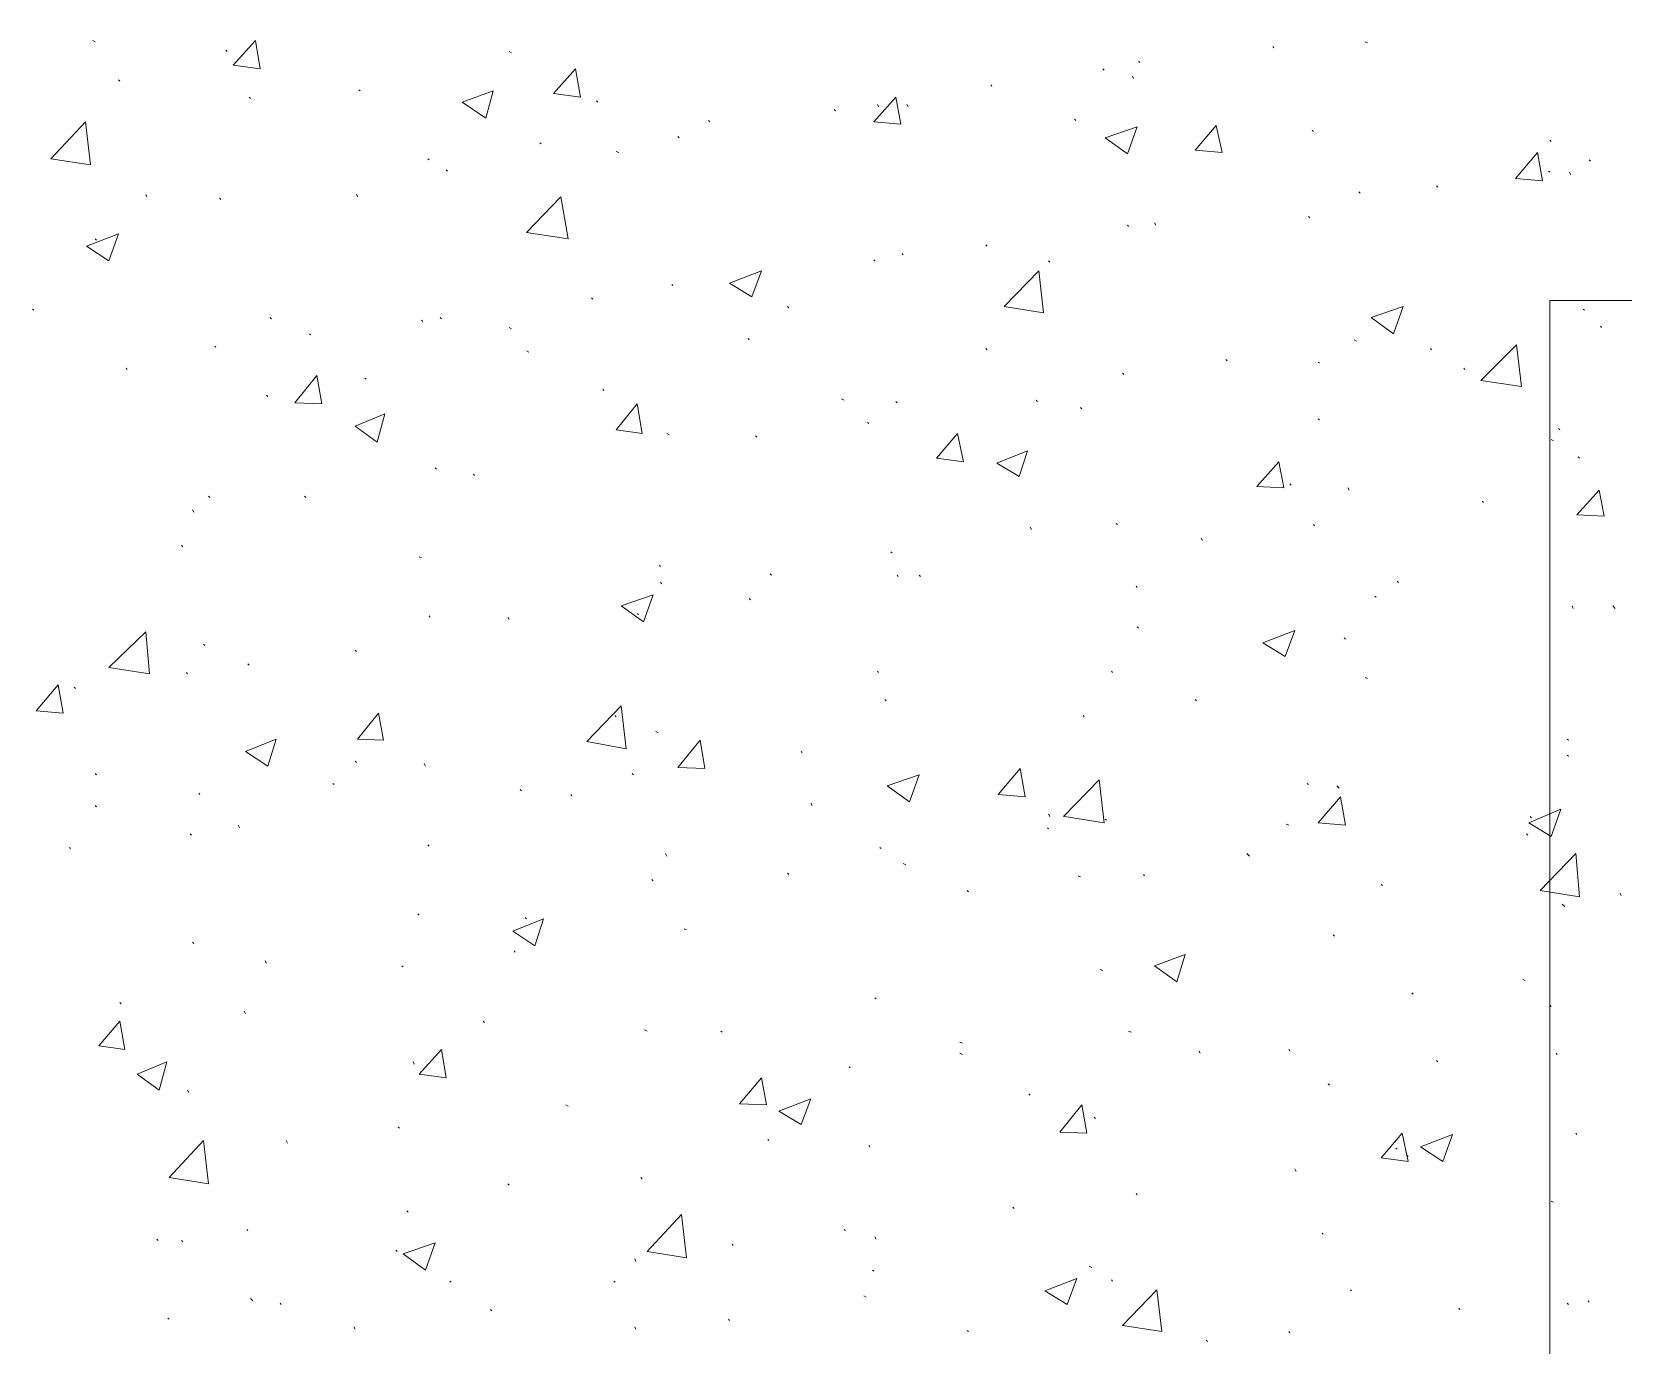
# Model space of a CAD drawing. Header units: millimetres. Extents: x 2928 to 3112, y 1220 to 1280.
# Drawn here: x 2970.219 to 2972.373, y 1255.2 to 1256.977 of the extents above; entities that cross this region are included whole.
import ezdxf

# ---------------------------------------------------------------- set-up
doc = ezdxf.new("R2010")
doc.units = ezdxf.units.MM

msp = doc.modelspace()

# ---------------------------------------------------------------- linework, layer by layer
at = {"color": 253, "linetype": 'Continuous', "lineweight": 5, "true_color": 0x9a9a9a}
msp.add_lwpolyline([(2961.3116, 1241.9003), (2980.43854, 1241.9003), (2980.43854, 1247.74538), (2972.27343, 1247.74538), (2972.27343, 1256.61384), (2980.43854, 1256.61384), (2980.43854, 1261.45224), (2961.3116, 1261.45224), (2961.3116, 1249.1904)], dxfattribs=at)
at = {"color": 92, "linetype": 'Continuous', "lineweight": 13, "true_color": 0x00b800}
for points in [[(2970.30506, 1256.96385), (2970.30173, 1256.96551), (2970.30173, 1256.96551)], [(2970.49173, 1256.93218), (2970.52173, 1256.96551), (2970.52173, 1256.96551)], [(2970.5284, 1256.92718), (2970.52173, 1256.96551), (2970.52173, 1256.96551)], [(2972.02676, 1256.96218), (2972.02342, 1256.96385), (2972.02342, 1256.96385)], [(2970.4834, 1256.95051), (2970.48173, 1256.95218), (2970.48173, 1256.95218)], [(2970.86841, 1256.94885), (2970.86507, 1256.95051), (2970.86507, 1256.95051)], [(2971.90009, 1256.95551), (2971.89842, 1256.95718), (2971.89842, 1256.95718)], [(2970.49173, 1256.93218), (2970.5284, 1256.92718), (2970.5284, 1256.92718)], [(2970.92507, 1256.89384), (2970.95507, 1256.92718), (2970.95507, 1256.92718)], [(2970.96174, 1256.88884), (2970.95507, 1256.92718), (2970.95507, 1256.92718)], [(2971.67008, 1256.92551), (2971.66842, 1256.92718), (2971.66842, 1256.92718)], [(2971.71842, 1256.93551), (2971.71675, 1256.93718), (2971.71675, 1256.93718)], [(2970.3384, 1256.91051), (2970.33673, 1256.91218), (2970.33673, 1256.91218)], [(2970.6634, 1256.89718), (2970.66174, 1256.89884), (2970.66174, 1256.89884)], [(2970.80174, 1256.88218), (2970.84341, 1256.89718), (2970.84341, 1256.89718)], [(2970.83341, 1256.86051), (2970.84341, 1256.89718), (2970.84341, 1256.89718)], [(2971.51842, 1256.90384), (2971.51675, 1256.90551), (2971.51675, 1256.90551)], [(2971.71008, 1256.91384), (2971.70842, 1256.91718), (2971.70842, 1256.91718)], [(2970.51507, 1256.88718), (2970.5134, 1256.88884), (2970.5134, 1256.88884)], [(2970.80174, 1256.88218), (2970.83341, 1256.86051), (2970.83341, 1256.86051)], [(2970.92507, 1256.89384), (2970.96174, 1256.88884), (2970.96174, 1256.88884)], [(2970.98507, 1256.88218), (2970.98341, 1256.88384), (2970.98341, 1256.88384)], [(2971.35841, 1256.85551), (2971.38841, 1256.88884), (2971.38841, 1256.88884)], [(2971.36508, 1256.87551), (2971.36341, 1256.87884), (2971.36341, 1256.87884)], [(2971.39508, 1256.85218), (2971.38841, 1256.88884), (2971.38841, 1256.88884)], [(2971.40508, 1256.87551), (2971.40341, 1256.87884), (2971.40341, 1256.87884)], [(2970.24506, 1256.80551), (2970.29173, 1256.85551), (2970.29173, 1256.85551)], [(2970.2984, 1256.79718), (2970.29173, 1256.85551), (2970.29173, 1256.85551)], [(2971.13674, 1256.85551), (2971.13508, 1256.85718), (2971.13508, 1256.85718)], [(2971.30675, 1256.87051), (2971.30508, 1256.87218), (2971.30508, 1256.87218)], [(2971.35841, 1256.85551), (2971.39508, 1256.85218), (2971.39508, 1256.85218)], [(2971.63175, 1256.85718), (2971.63008, 1256.85884), (2971.63008, 1256.85884)], [(2971.09508, 1256.83384), (2971.09341, 1256.83551), (2971.09341, 1256.83551)], [(2971.67175, 1256.83384), (2971.71508, 1256.84884), (2971.71508, 1256.84884)], [(2971.67175, 1256.83384), (2971.70175, 1256.81218), (2971.70175, 1256.81218)], [(2971.70175, 1256.81218), (2971.71508, 1256.84884), (2971.71508, 1256.84884)], [(2971.79342, 1256.81718), (2971.82175, 1256.85051), (2971.82175, 1256.85051)], [(2971.83009, 1256.81384), (2971.82175, 1256.85051), (2971.82175, 1256.85051)], [(2971.95342, 1256.84218), (2971.95175, 1256.84384), (2971.95175, 1256.84384)], [(2970.90841, 1256.82551), (2970.90674, 1256.82718), (2970.90674, 1256.82718)], [(2971.01341, 1256.81384), (2971.01007, 1256.81551), (2971.01007, 1256.81551)], [(2971.79342, 1256.81718), (2971.83009, 1256.81384), (2971.83009, 1256.81384)], [(2972.22676, 1256.77884), (2972.25676, 1256.81384), (2972.25676, 1256.81384)], [(2972.26343, 1256.77551), (2972.25676, 1256.81384), (2972.25676, 1256.81384)], [(2972.27509, 1256.82884), (2972.27343, 1256.83051), (2972.27343, 1256.83051)], [(2970.24506, 1256.80551), (2970.2984, 1256.79718), (2970.2984, 1256.79718)], [(2970.75674, 1256.80384), (2970.75507, 1256.80551), (2970.75507, 1256.80551)], [(2970.78174, 1256.78884), (2970.78007, 1256.79051), (2970.78007, 1256.79051)], [(2972.32843, 1256.80218), (2972.32676, 1256.80384), (2972.32676, 1256.80384)], [(2972.12176, 1256.76718), (2972.12009, 1256.76884), (2972.12009, 1256.76884)], [(2972.22676, 1256.77884), (2972.26343, 1256.77551), (2972.26343, 1256.77551)], [(2972.27343, 1256.78718), (2972.27176, 1256.78884), (2972.27176, 1256.78884)], [(2972.30176, 1256.78384), (2972.30009, 1256.78718), (2972.30009, 1256.78718)], [(2970.37507, 1256.75384), (2970.3734, 1256.75718), (2970.3734, 1256.75718)], [(2970.47507, 1256.75051), (2970.4734, 1256.75218), (2970.4734, 1256.75218)], [(2970.66007, 1256.75384), (2970.6584, 1256.75718), (2970.6584, 1256.75718)], [(2970.88841, 1256.70551), (2970.93507, 1256.75384), (2970.93507, 1256.75384)], [(2970.94507, 1256.69718), (2970.93507, 1256.75384), (2970.93507, 1256.75384)], [(2972.01676, 1256.75884), (2972.01509, 1256.76051), (2972.01509, 1256.76051)], [(2971.94842, 1256.72551), (2971.94675, 1256.72718), (2971.94675, 1256.72718)], [(2970.2934, 1256.68717), (2970.33673, 1256.70384), (2970.33673, 1256.70384)], [(2970.3234, 1256.66717), (2970.33673, 1256.70384), (2970.33673, 1256.70384)], [(2970.88841, 1256.70551), (2970.94507, 1256.69718), (2970.94507, 1256.69718)], [(2971.70342, 1256.71384), (2971.70175, 1256.71551), (2971.70175, 1256.71551)], [(2971.74009, 1256.71551), (2971.73842, 1256.71884), (2971.73842, 1256.71884)], [(2970.2934, 1256.68717), (2970.3234, 1256.66717), (2970.3234, 1256.66717)], [(2970.30673, 1256.69551), (2970.30506, 1256.69718), (2970.30506, 1256.69718)], [(2971.51175, 1256.68717), (2971.51008, 1256.68884), (2971.51008, 1256.68884)], [(2971.36008, 1256.66717), (2971.35841, 1256.66884), (2971.35841, 1256.66884)], [(2971.39841, 1256.67551), (2971.39675, 1256.67717), (2971.39675, 1256.67717)], [(2971.59675, 1256.66551), (2971.59508, 1256.66717), (2971.59508, 1256.66717)], [(2971.16341, 1256.63717), (2971.20674, 1256.65384), (2971.20674, 1256.65384)], [(2971.19341, 1256.61884), (2971.20674, 1256.65384), (2971.20674, 1256.65384)], [(2971.53508, 1256.60551), (2971.58175, 1256.65384), (2971.58175, 1256.65384)], [(2971.58842, 1256.59717), (2971.58175, 1256.65384), (2971.58175, 1256.65384)], [(2970.97841, 1256.61551), (2970.97674, 1256.61717), (2970.97674, 1256.61717)], [(2971.08674, 1256.63384), (2971.08508, 1256.63551), (2971.08508, 1256.63551)], [(2971.16341, 1256.63717), (2971.19341, 1256.61884), (2971.19341, 1256.61884)], [(2970.22173, 1256.60051), (2970.22006, 1256.60217), (2970.22006, 1256.60217)], [(2971.24341, 1256.60384), (2971.24174, 1256.60551), (2971.24174, 1256.60551)], [(2971.53508, 1256.60551), (2971.58842, 1256.59717), (2971.58842, 1256.59717)], [(2972.03176, 1256.59051), (2972.07509, 1256.60551), (2972.07509, 1256.60551)], [(2972.06176, 1256.56884), (2972.07509, 1256.60551), (2972.07509, 1256.60551)], [(2972.32009, 1256.60051), (2972.31843, 1256.60217), (2972.31843, 1256.60217)], [(2970.5434, 1256.58884), (2970.54173, 1256.59051), (2970.54173, 1256.59051)], [(2970.7484, 1256.58551), (2970.74674, 1256.58717), (2970.74674, 1256.58717)], [(2970.7734, 1256.58884), (2970.77174, 1256.59051), (2970.77174, 1256.59051)], [(2970.86841, 1256.57551), (2970.86507, 1256.57717), (2970.86507, 1256.57717)], [(2972.03176, 1256.59051), (2972.06176, 1256.56884), (2972.06176, 1256.56884)], [(2972.34343, 1256.57717), (2972.34176, 1256.57884), (2972.34176, 1256.57884)], [(2970.59674, 1256.56717), (2970.59507, 1256.56884), (2970.59507, 1256.56884)], [(2971.19008, 1256.56051), (2971.18841, 1256.56217), (2971.18841, 1256.56217)], [(2972.01176, 1256.55884), (2972.00842, 1256.56051), (2972.00842, 1256.56051)], [(2972.18009, 1256.50551), (2972.22843, 1256.55384), (2972.22843, 1256.55384)], [(2972.23509, 1256.49717), (2972.22843, 1256.55384), (2972.22843, 1256.55384)], [(2970.4684, 1256.55051), (2970.46673, 1256.55217), (2970.46673, 1256.55217)], [(2970.89174, 1256.54384), (2970.88841, 1256.54551), (2970.88841, 1256.54551)], [(2971.51175, 1256.54717), (2971.51008, 1256.54884), (2971.51008, 1256.54884)], [(2971.83675, 1256.53217), (2971.83509, 1256.53384), (2971.83509, 1256.53384)], [(2972.11342, 1256.54717), (2972.11176, 1256.54884), (2972.11176, 1256.54884)], [(2970.3484, 1256.52051), (2970.34673, 1256.52217), (2970.34673, 1256.52217)], [(2970.57507, 1256.47551), (2970.60507, 1256.51217), (2970.60507, 1256.51217)], [(2970.61174, 1256.47384), (2970.60507, 1256.51217), (2970.60507, 1256.51217)], [(2971.69675, 1256.51384), (2971.69508, 1256.51551), (2971.69508, 1256.51551)], [(2971.96176, 1256.52884), (2971.96009, 1256.53051), (2971.96009, 1256.53051)], [(2972.15842, 1256.52051), (2972.15676, 1256.52217), (2972.15676, 1256.52217)], [(2970.67174, 1256.50717), (2970.67007, 1256.50884), (2970.67007, 1256.50884)], [(2970.99341, 1256.49217), (2970.99174, 1256.49384), (2970.99174, 1256.49384)], [(2972.18009, 1256.50551), (2972.23509, 1256.49717), (2972.23509, 1256.49717)], [(2970.5384, 1256.48384), (2970.53673, 1256.48551), (2970.53673, 1256.48551)], [(2970.57507, 1256.47551), (2970.61174, 1256.47384), (2970.61174, 1256.47384)], [(2971.01007, 1256.43884), (2971.03841, 1256.47384), (2971.03841, 1256.47384)], [(2971.04508, 1256.43384), (2971.03841, 1256.47384), (2971.03841, 1256.47384)], [(2971.31841, 1256.47884), (2971.31508, 1256.48051), (2971.31508, 1256.48051)], [(2971.39008, 1256.47551), (2971.38841, 1256.47717), (2971.38841, 1256.47717)], [(2971.58008, 1256.47717), (2971.57842, 1256.47884), (2971.57842, 1256.47884)], [(2971.64008, 1256.46717), (2971.63842, 1256.46884), (2971.63842, 1256.46884)], [(2970.65674, 1256.44384), (2970.69674, 1256.4605), (2970.69674, 1256.4605)], [(2970.68674, 1256.42217), (2970.69674, 1256.4605), (2970.69674, 1256.4605)], [(2971.35175, 1256.44717), (2971.35008, 1256.44884), (2971.35008, 1256.44884)], [(2971.96176, 1256.45217), (2971.96009, 1256.45384), (2971.96009, 1256.45384)], [(2970.65674, 1256.44384), (2970.68674, 1256.42217), (2970.68674, 1256.42217)], [(2971.01007, 1256.43884), (2971.04508, 1256.43384), (2971.04508, 1256.43384)], [(2971.08174, 1256.43217), (2971.07841, 1256.43384), (2971.07841, 1256.43384)], [(2971.20008, 1256.42884), (2971.19841, 1256.4305), (2971.19841, 1256.4305)], [(2971.44341, 1256.4005), (2971.47175, 1256.43384), (2971.47175, 1256.43384)], [(2971.48008, 1256.3955), (2971.47175, 1256.43384), (2971.47175, 1256.43384)], [(2972.27843, 1256.42384), (2972.27509, 1256.4255), (2972.27509, 1256.4255)], [(2972.28676, 1256.43884), (2972.28509, 1256.4405), (2972.28509, 1256.4405)], [(2971.52508, 1256.39384), (2971.56675, 1256.4105), (2971.56675, 1256.4105)], [(2971.55508, 1256.3755), (2971.56675, 1256.4105), (2971.56675, 1256.4105)], [(2972.31343, 1256.4005), (2972.31176, 1256.40217), (2972.31176, 1256.40217)], [(2970.76674, 1256.3855), (2970.76507, 1256.38717), (2970.76507, 1256.38717)], [(2971.44341, 1256.4005), (2971.48008, 1256.3955), (2971.48008, 1256.3955)], [(2971.52508, 1256.39384), (2971.55508, 1256.3755), (2971.55508, 1256.3755)], [(2971.87675, 1256.36217), (2971.90675, 1256.3955), (2971.90675, 1256.3955)], [(2971.91342, 1256.3605), (2971.90675, 1256.3955), (2971.90675, 1256.3955)], [(2970.81841, 1256.37717), (2970.81674, 1256.37884), (2970.81674, 1256.37884)], [(2971.87675, 1256.36217), (2971.91342, 1256.3605), (2971.91342, 1256.3605)], [(2971.92342, 1256.36384), (2971.92175, 1256.3655), (2971.92175, 1256.3655)], [(2972.00176, 1256.35717), (2972.00009, 1256.3605), (2972.00009, 1256.3605)], [(2970.46007, 1256.34717), (2970.4584, 1256.34884), (2970.4584, 1256.34884)], [(2970.59007, 1256.34717), (2970.5884, 1256.34884), (2970.5884, 1256.34884)], [(2972.18342, 1256.3405), (2972.18176, 1256.34217), (2972.18176, 1256.34217)], [(2972.31009, 1256.32384), (2972.34009, 1256.35717), (2972.34009, 1256.35717)], [(2972.34676, 1256.32217), (2972.34009, 1256.35717), (2972.34009, 1256.35717)], [(2970.4384, 1256.32717), (2970.43673, 1256.3305), (2970.43673, 1256.3305)], [(2972.31009, 1256.32384), (2972.34676, 1256.32217), (2972.34676, 1256.32217)], [(2971.57175, 1256.30384), (2971.57008, 1256.30717), (2971.57008, 1256.30717)], [(2971.68842, 1256.3105), (2971.68675, 1256.31217), (2971.68675, 1256.31217)], [(2971.95509, 1256.30884), (2971.95342, 1256.3105), (2971.95342, 1256.3105)], [(2970.4234, 1256.2805), (2970.42173, 1256.28217), (2970.42173, 1256.28217)], [(2971.38341, 1256.27217), (2971.38175, 1256.27384), (2971.38175, 1256.27384)], [(2971.80342, 1256.28884), (2971.80175, 1256.29217), (2971.80175, 1256.29217)], [(2970.74674, 1256.2655), (2970.7434, 1256.26717), (2970.7434, 1256.26717)], [(2971.07008, 1256.25384), (2971.06841, 1256.2555), (2971.06841, 1256.2555)], [(2971.07174, 1256.2305), (2971.07008, 1256.23217), (2971.07008, 1256.23217)], [(2971.22008, 1256.24217), (2971.21841, 1256.24384), (2971.21841, 1256.24384)], [(2971.39175, 1256.2405), (2971.39008, 1256.24217), (2971.39008, 1256.24217)], [(2971.42175, 1256.2405), (2971.42008, 1256.24217), (2971.42008, 1256.24217)], [(2972.06842, 1256.23217), (2972.06676, 1256.23384), (2972.06676, 1256.23384)], [(2971.01674, 1256.2005), (2971.06008, 1256.2155), (2971.06008, 1256.2155)], [(2971.04674, 1256.17883), (2971.06008, 1256.2155), (2971.06008, 1256.2155)], [(2971.19174, 1256.20883), (2971.19008, 1256.2105), (2971.19008, 1256.2105)], [(2971.71508, 1256.2255), (2971.71342, 1256.22717), (2971.71342, 1256.22717)], [(2972.03842, 1256.21217), (2972.03676, 1256.21383), (2972.03676, 1256.21383)], [(2970.7584, 1256.1855), (2970.75674, 1256.18717), (2970.75674, 1256.18717)], [(2971.01674, 1256.2005), (2971.04674, 1256.17883), (2971.04674, 1256.17883)], [(2971.04008, 1256.18883), (2971.03841, 1256.1905), (2971.03841, 1256.1905)], [(2972.30509, 1256.19717), (2972.30343, 1256.2005), (2972.30343, 1256.2005)], [(2972.36176, 1256.19717), (2972.35843, 1256.2005), (2972.35843, 1256.2005)], [(2970.3234, 1256.11717), (2970.3734, 1256.1655), (2970.3734, 1256.1655)], [(2970.3784, 1256.10883), (2970.3734, 1256.1655), (2970.3734, 1256.1655)], [(2970.86507, 1256.18217), (2970.86341, 1256.1855), (2970.86341, 1256.1855)], [(2971.71675, 1256.1705), (2971.71508, 1256.17217), (2971.71508, 1256.17217)], [(2971.88509, 1256.1505), (2971.92842, 1256.16717), (2971.92842, 1256.16717)], [(2971.91509, 1256.13217), (2971.92842, 1256.16717), (2971.92842, 1256.16717)], [(2970.4534, 1256.14717), (2970.45173, 1256.14883), (2970.45173, 1256.14883)], [(2971.88509, 1256.1505), (2971.91509, 1256.13217), (2971.91509, 1256.13217)], [(2971.99676, 1256.1555), (2971.99509, 1256.15717), (2971.99509, 1256.15717)], [(2970.5134, 1256.1205), (2970.51173, 1256.12217), (2970.51173, 1256.12217)], [(2970.6584, 1256.13883), (2970.65674, 1256.1405), (2970.65674, 1256.1405)], [(2970.3234, 1256.11717), (2970.3784, 1256.10883), (2970.3784, 1256.10883)], [(2970.43007, 1256.10883), (2970.4284, 1256.1105), (2970.4284, 1256.1105)], [(2971.36508, 1256.1105), (2971.36341, 1256.11217), (2971.36341, 1256.11217)], [(2971.68175, 1256.1105), (2971.68008, 1256.11217), (2971.68008, 1256.11217)], [(2972.02676, 1256.10217), (2972.02342, 1256.10383), (2972.02342, 1256.10383)], [(2970.22506, 1256.05883), (2970.25506, 1256.09383), (2970.25506, 1256.09383)], [(2970.26173, 1256.0555), (2970.25506, 1256.09383), (2970.25506, 1256.09383)], [(2970.2784, 1256.08883), (2970.27673, 1256.0905), (2970.27673, 1256.0905)], [(2970.22506, 1256.05883), (2970.26173, 1256.0555), (2970.26173, 1256.0555)], [(2970.97007, 1256.01717), (2971.01674, 1256.0655), (2971.01674, 1256.0655)], [(2971.02341, 1256.00717), (2971.01674, 1256.0655), (2971.01674, 1256.0655)], [(2971.37508, 1256.07217), (2971.37341, 1256.07383), (2971.37341, 1256.07383)], [(2971.79509, 1256.07217), (2971.79342, 1256.07383), (2971.79342, 1256.07383)], [(2970.66007, 1256.0205), (2970.6884, 1256.0555), (2970.6884, 1256.0555)], [(2970.69507, 1256.01883), (2970.6884, 1256.0555), (2970.6884, 1256.0555)], [(2971.01007, 1256.0505), (2971.00841, 1256.05217), (2971.00841, 1256.05217)], [(2971.64342, 1256.0505), (2971.64175, 1256.05217), (2971.64175, 1256.05217)], [(2970.5084, 1256.00383), (2970.55007, 1256.0205), (2970.55007, 1256.0205)], [(2970.5384, 1255.98383), (2970.55007, 1256.0205), (2970.55007, 1256.0205)], [(2970.66007, 1256.0205), (2970.69507, 1256.01883), (2970.69507, 1256.01883)], [(2970.97007, 1256.01717), (2971.02341, 1256.00717), (2971.02341, 1256.00717)], [(2971.06674, 1256.02883), (2971.06341, 1256.0305), (2971.06341, 1256.0305)], [(2971.09341, 1255.98216), (2971.12341, 1256.01883), (2971.12341, 1256.01883)], [(2971.13008, 1255.9805), (2971.12341, 1256.01883), (2971.12341, 1256.01883)], [(2972.29843, 1256.01883), (2972.29676, 1256.0205), (2972.29676, 1256.0205)], [(2970.5084, 1256.00383), (2970.5384, 1255.98383), (2970.5384, 1255.98383)], [(2971.26175, 1256.00217), (2971.26008, 1256.00383), (2971.26008, 1256.00383)], [(2972.29843, 1255.99717), (2972.29676, 1255.99883), (2972.29676, 1255.99883)], [(2970.30673, 1255.97216), (2970.30506, 1255.97383), (2970.30506, 1255.97383)], [(2970.6584, 1255.98883), (2970.65674, 1255.9905), (2970.65674, 1255.9905)], [(2970.75174, 1255.98383), (2970.75007, 1255.98716), (2970.75007, 1255.98716)], [(2971.03341, 1255.97216), (2971.03174, 1255.97383), (2971.03174, 1255.97383)], [(2971.09341, 1255.98216), (2971.13008, 1255.9805), (2971.13008, 1255.9805)], [(2971.37675, 1255.95716), (2971.42008, 1255.97216), (2971.42008, 1255.97216)], [(2971.40675, 1255.9355), (2971.42008, 1255.97216), (2971.42008, 1255.97216)], [(2971.52675, 1255.9455), (2971.55675, 1255.9805), (2971.55675, 1255.9805)], [(2971.56342, 1255.94216), (2971.55675, 1255.9805), (2971.55675, 1255.9805)], [(2970.6284, 1255.95883), (2970.62674, 1255.9605), (2970.62674, 1255.9605)], [(2970.88174, 1255.9505), (2970.88007, 1255.95216), (2970.88007, 1255.95216)], [(2971.37675, 1255.95716), (2971.40675, 1255.9355), (2971.40675, 1255.9355)], [(2971.61508, 1255.9155), (2971.66342, 1255.9655), (2971.66342, 1255.9655)], [(2971.67008, 1255.90716), (2971.66342, 1255.9655), (2971.66342, 1255.9655)], [(2971.94675, 1255.95883), (2971.94509, 1255.9605), (2971.94509, 1255.9605)], [(2971.98842, 1255.95383), (2971.98509, 1255.95716), (2971.98509, 1255.95716)], [(2970.30673, 1255.92883), (2970.30506, 1255.9305), (2970.30506, 1255.9305)], [(2970.44673, 1255.9455), (2970.44507, 1255.94716), (2970.44507, 1255.94716)], [(2970.95007, 1255.94383), (2970.94841, 1255.9455), (2970.94841, 1255.9455)], [(2971.27508, 1255.9305), (2971.27341, 1255.93383), (2971.27341, 1255.93383)], [(2971.52675, 1255.9455), (2971.56342, 1255.94216), (2971.56342, 1255.94216)], [(2971.96009, 1255.90716), (2971.99009, 1255.94216), (2971.99009, 1255.94216)], [(2971.99676, 1255.90383), (2971.99009, 1255.94216), (2971.99009, 1255.94216)], [(2971.59675, 1255.9155), (2971.59508, 1255.91883), (2971.59508, 1255.91883)], [(2971.61675, 1255.9155), (2971.67008, 1255.90716), (2971.67008, 1255.90716)], [(2971.67342, 1255.9105), (2971.67175, 1255.91216), (2971.67175, 1255.91216)], [(2971.96009, 1255.90716), (2971.99676, 1255.90383), (2971.99676, 1255.90383)], [(2972.24509, 1255.90716), (2972.28843, 1255.9255), (2972.28843, 1255.9255)], [(2972.24509, 1255.90716), (2972.27509, 1255.88883), (2972.27509, 1255.88883)], [(2972.24843, 1255.91383), (2972.24676, 1255.9155), (2972.24676, 1255.9155)], [(2972.27509, 1255.88883), (2972.28843, 1255.9255), (2972.28843, 1255.9255)], [(2970.43507, 1255.8905), (2970.4334, 1255.89216), (2970.4334, 1255.89216)], [(2970.50007, 1255.9005), (2970.4984, 1255.90383), (2970.4984, 1255.90383)], [(2971.59508, 1255.89883), (2971.59342, 1255.9005), (2971.59342, 1255.9005)], [(2971.92009, 1255.90383), (2971.91675, 1255.9055), (2971.91675, 1255.9055)], [(2972.24343, 1255.8905), (2972.24176, 1255.89216), (2972.24176, 1255.89216)], [(2970.27173, 1255.87216), (2970.27006, 1255.87383), (2970.27006, 1255.87383)], [(2970.75674, 1255.8755), (2970.75507, 1255.87716), (2970.75507, 1255.87716)], [(2971.07841, 1255.86216), (2971.07674, 1255.8655), (2971.07674, 1255.8655)], [(2971.36841, 1255.87216), (2971.36675, 1255.87383), (2971.36675, 1255.87383)], [(2971.86675, 1255.86216), (2971.86342, 1255.8655), (2971.86342, 1255.8655)], [(2972.26009, 1255.8155), (2972.30843, 1255.8655), (2972.30843, 1255.8655)], [(2972.31343, 1255.80716), (2972.30843, 1255.8655), (2972.30843, 1255.8655)], [(2971.40175, 1255.8505), (2971.39841, 1255.85216), (2971.39841, 1255.85216)], [(2971.06008, 1255.82883), (2971.05841, 1255.8305), (2971.05841, 1255.8305)], [(2971.24341, 1255.83716), (2971.24174, 1255.83883), (2971.24174, 1255.83883)], [(2971.63842, 1255.83383), (2971.63508, 1255.8355), (2971.63508, 1255.8355)], [(2971.72508, 1255.8355), (2971.72342, 1255.83716), (2971.72342, 1255.83716)], [(2972.04676, 1255.82216), (2972.04509, 1255.82383), (2972.04509, 1255.82383)], [(2971.48675, 1255.81383), (2971.48508, 1255.8155), (2971.48508, 1255.8155)], [(2972.26009, 1255.8155), (2972.31343, 1255.80716), (2972.31343, 1255.80716)], [(2972.37009, 1255.80883), (2972.36843, 1255.81216), (2972.36843, 1255.81216)], [(2970.7434, 1255.78216), (2970.74174, 1255.78383), (2970.74174, 1255.78383)], [(2970.88841, 1255.77716), (2970.88674, 1255.77883), (2970.88674, 1255.77883)], [(2972.29343, 1255.79383), (2972.29009, 1255.79716), (2972.29009, 1255.79716)], [(2970.87007, 1255.76049), (2970.91174, 1255.77716), (2970.91174, 1255.77716)], [(2970.87007, 1255.76049), (2970.90007, 1255.74049), (2970.90007, 1255.74049)], [(2970.90007, 1255.74049), (2970.91174, 1255.77716), (2970.91174, 1255.77716)], [(2971.10508, 1255.76216), (2971.10174, 1255.76383), (2971.10174, 1255.76383)], [(2970.4384, 1255.74383), (2970.43673, 1255.74549), (2970.43673, 1255.74549)], [(2971.98176, 1255.75383), (2971.98009, 1255.75549), (2971.98009, 1255.75549)], [(2970.53673, 1255.71716), (2970.53507, 1255.72049), (2970.53507, 1255.72049)], [(2970.72174, 1255.71216), (2970.72007, 1255.71383), (2970.72007, 1255.71383)], [(2970.87341, 1255.73216), (2970.87174, 1255.73383), (2970.87174, 1255.73383)], [(2971.73842, 1255.71383), (2971.78009, 1255.72883), (2971.78009, 1255.72883)], [(2971.73842, 1255.71383), (2971.76842, 1255.69216), (2971.76842, 1255.69216)], [(2971.76842, 1255.69216), (2971.78009, 1255.72883), (2971.78009, 1255.72883)], [(2971.66842, 1255.70716), (2971.66508, 1255.70883), (2971.66508, 1255.70883)], [(2972.24009, 1255.69383), (2972.23676, 1255.69549), (2972.23676, 1255.69549)], [(2971.36175, 1255.66883), (2971.36008, 1255.67049), (2971.36008, 1255.67049)], [(2972.08842, 1255.67549), (2972.08676, 1255.67716), (2972.08676, 1255.67716)], [(2970.34007, 1255.66216), (2970.3384, 1255.66383), (2970.3384, 1255.66383)], [(2970.5084, 1255.64883), (2970.50673, 1255.65216), (2970.50673, 1255.65216)], [(2972.27509, 1255.65883), (2972.27343, 1255.66049), (2972.27343, 1255.66049)], [(2970.31006, 1255.60549), (2970.3384, 1255.63883), (2970.3384, 1255.63883)], [(2970.34507, 1255.60049), (2970.3384, 1255.63883), (2970.3384, 1255.63883)], [(2970.83174, 1255.63716), (2970.83007, 1255.63883), (2970.83007, 1255.63883)], [(2971.05174, 1255.62549), (2971.04841, 1255.62716), (2971.04841, 1255.62716)], [(2970.31006, 1255.60549), (2970.34507, 1255.60049), (2970.34507, 1255.60049)], [(2971.15341, 1255.62383), (2971.15174, 1255.62549), (2971.15174, 1255.62549)], [(2971.47841, 1255.60883), (2971.47508, 1255.61049), (2971.47508, 1255.61049)], [(2971.70675, 1255.62383), (2971.70342, 1255.62549), (2971.70342, 1255.62549)], [(2970.36173, 1255.56716), (2970.40173, 1255.58383), (2970.40173, 1255.58383)], [(2970.39173, 1255.54549), (2970.40173, 1255.58383), (2970.40173, 1255.58383)], [(2970.73674, 1255.58049), (2970.73507, 1255.58383), (2970.73507, 1255.58383)], [(2970.7434, 1255.56716), (2970.7734, 1255.60049), (2970.7734, 1255.60049)], [(2970.78007, 1255.56216), (2970.7734, 1255.60049), (2970.7734, 1255.60049)], [(2971.47841, 1255.59383), (2971.47508, 1255.59549), (2971.47508, 1255.59549)], [(2971.80009, 1255.59549), (2971.79842, 1255.59883), (2971.79842, 1255.59883)], [(2971.92175, 1255.59883), (2971.92009, 1255.60049), (2971.92009, 1255.60049)], [(2972.12176, 1255.58383), (2972.12009, 1255.58549), (2972.12009, 1255.58549)], [(2972.28343, 1255.59383), (2972.28176, 1255.59549), (2972.28176, 1255.59549)], [(2970.36173, 1255.56716), (2970.39173, 1255.54549), (2970.39173, 1255.54549)], [(2970.7434, 1255.56716), (2970.78007, 1255.56216), (2970.78007, 1255.56216)], [(2971.17674, 1255.52716), (2971.20674, 1255.56216), (2971.20674, 1255.56216)], [(2971.21341, 1255.52549), (2971.20674, 1255.56216), (2971.20674, 1255.56216)], [(2971.32675, 1255.57549), (2971.32508, 1255.57716), (2971.32508, 1255.57716)], [(2970.43173, 1255.54216), (2970.43007, 1255.54549), (2970.43007, 1255.54549)], [(2971.57008, 1255.53883), (2971.56842, 1255.54049), (2971.56842, 1255.54049)], [(2971.97509, 1255.55216), (2971.97342, 1255.55383), (2971.97342, 1255.55383)], [(2970.94507, 1255.52382), (2970.94174, 1255.52549), (2970.94174, 1255.52549)], [(2971.17674, 1255.52716), (2971.21341, 1255.52549), (2971.21341, 1255.52549)], [(2971.23008, 1255.51716), (2971.27341, 1255.53383), (2971.27341, 1255.53383)], [(2971.26008, 1255.49882), (2971.27341, 1255.53383), (2971.27341, 1255.53383)], [(2971.61008, 1255.48882), (2971.64008, 1255.52549), (2971.64008, 1255.52549)], [(2971.64675, 1255.48716), (2971.64008, 1255.52549), (2971.64008, 1255.52549)], [(2971.23008, 1255.51716), (2971.26008, 1255.49882), (2971.26008, 1255.49882)], [(2971.65842, 1255.50716), (2971.65675, 1255.50882), (2971.65675, 1255.50882)], [(2970.40507, 1255.42716), (2970.45173, 1255.47716), (2970.45173, 1255.47716)], [(2970.4584, 1255.41882), (2970.45173, 1255.47716), (2970.45173, 1255.47716)], [(2970.56507, 1255.47382), (2970.5634, 1255.47716), (2970.5634, 1255.47716)], [(2970.71674, 1255.49382), (2970.71507, 1255.49549), (2970.71507, 1255.49549)], [(2971.21674, 1255.47716), (2971.21508, 1255.47882), (2971.21508, 1255.47882)], [(2971.61008, 1255.48882), (2971.64675, 1255.48716), (2971.64675, 1255.48716)], [(2972.04509, 1255.45382), (2972.07342, 1255.48716), (2972.07342, 1255.48716)], [(2972.08176, 1255.44882), (2972.07342, 1255.48716), (2972.07342, 1255.48716)], [(2972.09842, 1255.46882), (2972.14176, 1255.48549), (2972.14176, 1255.48549)], [(2972.12842, 1255.44882), (2972.14176, 1255.48549), (2972.14176, 1255.48549)], [(2972.31009, 1255.48549), (2972.30843, 1255.48716), (2972.30843, 1255.48716)], [(2971.35341, 1255.46882), (2971.35175, 1255.47049), (2971.35175, 1255.47049)], [(2972.06676, 1255.46549), (2972.06509, 1255.46716), (2972.06509, 1255.46716)], [(2972.08176, 1255.45549), (2972.08009, 1255.45716), (2972.08009, 1255.45716)], [(2972.09842, 1255.46882), (2972.12842, 1255.44882), (2972.12842, 1255.44882)], [(2971.93009, 1255.43549), (2971.92842, 1255.43882), (2971.92842, 1255.43882)], [(2972.04509, 1255.45382), (2972.08176, 1255.44882), (2972.08176, 1255.44882)], [(2970.40507, 1255.42716), (2970.4584, 1255.41882), (2970.4584, 1255.41882)], [(2970.86507, 1255.41716), (2970.86341, 1255.41882), (2970.86341, 1255.41882)], [(2971.04508, 1255.42549), (2971.04341, 1255.42716), (2971.04341, 1255.42716)], [(2971.71508, 1255.40382), (2971.71342, 1255.40549), (2971.71342, 1255.40549)], [(2972.27843, 1255.39382), (2972.27509, 1255.39549), (2972.27509, 1255.39549)], [(2970.7284, 1255.38049), (2970.72674, 1255.38216), (2970.72674, 1255.38216)], [(2971.05174, 1255.32716), (2971.09841, 1255.37716), (2971.09841, 1255.37716)], [(2971.10508, 1255.31882), (2971.09841, 1255.37716), (2971.09841, 1255.37716)], [(2971.54842, 1255.38549), (2971.54675, 1255.38716), (2971.54675, 1255.38716)], [(2970.51173, 1255.35549), (2970.51007, 1255.35716), (2970.51007, 1255.35716)], [(2971.32008, 1255.35549), (2971.31841, 1255.35716), (2971.31841, 1255.35716)], [(2971.36175, 1255.34382), (2971.36008, 1255.34716), (2971.36008, 1255.34716)], [(2971.96676, 1255.35049), (2971.96509, 1255.35216), (2971.96509, 1255.35216)], [(2970.39007, 1255.34216), (2970.3884, 1255.34382), (2970.3884, 1255.34382)], [(2970.4234, 1255.34049), (2970.42173, 1255.34216), (2970.42173, 1255.34216)], [(2970.7134, 1255.32716), (2970.71174, 1255.32882), (2970.71174, 1255.32882)], [(2970.72174, 1255.32382), (2970.76507, 1255.33882), (2970.76507, 1255.33882)], [(2970.75174, 1255.30216), (2970.76507, 1255.33882), (2970.76507, 1255.33882)], [(2971.05174, 1255.32716), (2971.10508, 1255.31882), (2971.10508, 1255.31882)], [(2971.16841, 1255.33549), (2971.16674, 1255.33716), (2971.16674, 1255.33716)], [(2970.72174, 1255.32382), (2970.75174, 1255.30216), (2970.75174, 1255.30216)], [(2971.03674, 1255.31382), (2971.03508, 1255.31716), (2971.03508, 1255.31716)], [(2971.65342, 1255.30549), (2971.65008, 1255.30716), (2971.65008, 1255.30716)], [(2970.78674, 1255.28549), (2970.78507, 1255.28715), (2970.78507, 1255.28715)], [(2971.00841, 1255.28549), (2971.00674, 1255.28715), (2971.00674, 1255.28715)], [(2971.35841, 1255.30049), (2971.35675, 1255.30216), (2971.35675, 1255.30216)], [(2971.59008, 1255.27382), (2971.63342, 1255.29049), (2971.63342, 1255.29049)], [(2971.62008, 1255.25549), (2971.63342, 1255.29049), (2971.63342, 1255.29049)], [(2971.68175, 1255.28715), (2971.68008, 1255.28882), (2971.68008, 1255.28882)], [(2970.5184, 1255.26049), (2970.51507, 1255.26382), (2970.51507, 1255.26382)], [(2971.34841, 1255.26549), (2971.34508, 1255.26715), (2971.34508, 1255.26715)], [(2971.59008, 1255.27382), (2971.62008, 1255.25549), (2971.62008, 1255.25549)], [(2971.69508, 1255.22715), (2971.74175, 1255.27549), (2971.74175, 1255.27549)], [(2971.74842, 1255.21882), (2971.74175, 1255.27549), (2971.74175, 1255.27549)], [(2972.00509, 1255.27382), (2972.00342, 1255.27549), (2972.00342, 1255.27549)], [(2970.55673, 1255.25549), (2970.55507, 1255.25715), (2970.55507, 1255.25715)], [(2970.84174, 1255.24715), (2970.84007, 1255.24882), (2970.84007, 1255.24882)], [(2972.15176, 1255.24882), (2972.15009, 1255.25049), (2972.15009, 1255.25049)], [(2972.29843, 1255.25549), (2972.29676, 1255.25715), (2972.29676, 1255.25715)], [(2972.32676, 1255.25882), (2972.32509, 1255.26049), (2972.32509, 1255.26049)], [(2970.40507, 1255.23549), (2970.4034, 1255.23715), (2970.4034, 1255.23715)], [(2970.65674, 1255.22215), (2970.65507, 1255.22549), (2970.65507, 1255.22549)], [(2971.03674, 1255.22215), (2971.03508, 1255.22549), (2971.03508, 1255.22549)], [(2971.16341, 1255.23382), (2971.16174, 1255.23549), (2971.16174, 1255.23549)], [(2971.48675, 1255.21882), (2971.48508, 1255.22049), (2971.48508, 1255.22049)], [(2971.69508, 1255.22715), (2971.74842, 1255.21882), (2971.74842, 1255.21882)], [(2971.92175, 1255.21715), (2971.92009, 1255.21882), (2971.92009, 1255.21882)], [(2971.81009, 1255.20549), (2971.80842, 1255.20715), (2971.80842, 1255.20715)]]:
    msp.add_lwpolyline(points, dxfattribs=at)

doc.saveas('drawing.dxf')
